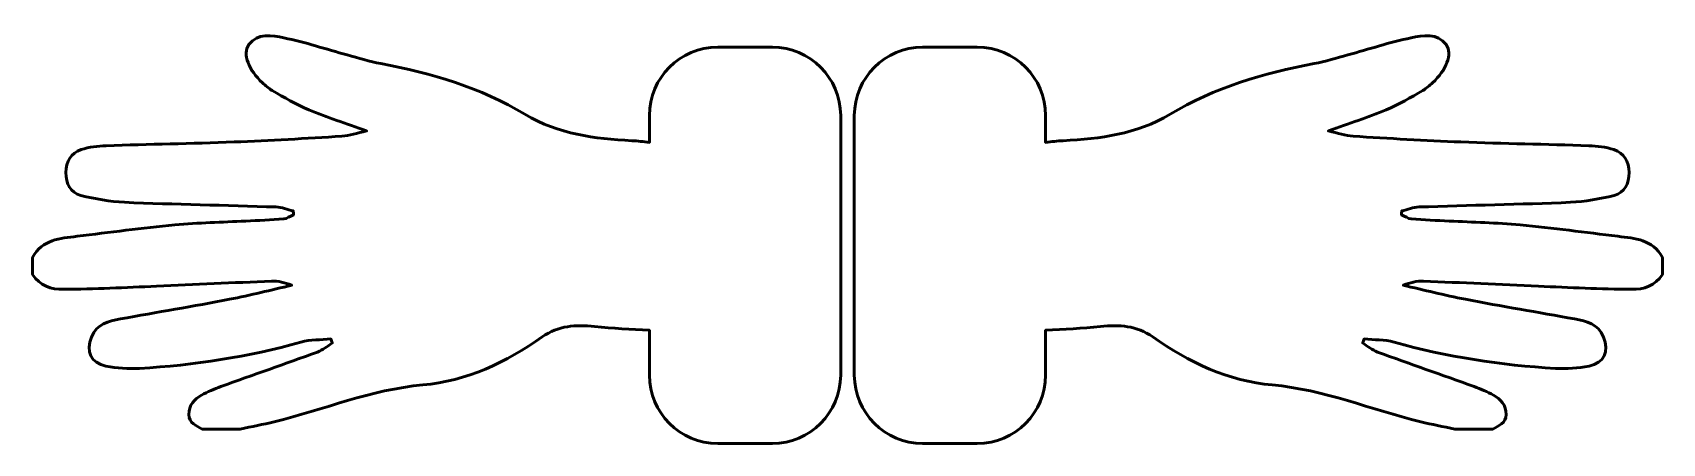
# Model space of a CAD drawing. Header units: centimetres. Extents: x -16 to -4, y -11.5 to -8.5.
import ezdxf

# ---------------------------------------------------------------- set-up
doc = ezdxf.new("R2010")
doc.units = ezdxf.units.CM
doc.header["$MEASUREMENT"] = 0
doc.layers.add('Layer 1', color=7, linetype='Continuous')

msp = doc.modelspace()

# ---------------------------------------------------------------- linework, layer by layer
at = {"layer": 'Layer 1', "lineweight": 53}
for points in [[(-11.45, -10.99224), (-11.45, -10.99224), (-11.45, -10.66365), (-11.45, -10.66365), (-11.45, -10.66365), (-11.5839, -10.65714), (-11.71778, -10.65054), (-11.85088, -10.6365), (-11.85088, -10.6365), (-11.98968, -10.62184), (-12.11517, -10.62936), (-12.23357, -10.71297), (-12.23357, -10.71297), (-12.49692, -10.89896), (-12.78843, -11.03649), (-13.10815, -11.06432), (-13.10815, -11.06432), (-13.48741, -11.09734), (-13.83185, -11.24628), (-14.19414, -11.33353), (-14.19414, -11.33353), (-14.27656, -11.35338), (-14.35987, -11.36945), (-14.44279, -11.38725), (-14.44279, -11.38725), (-14.44279, -11.38725), (-14.72199, -11.38725), (-14.72199, -11.38725), (-14.72199, -11.38725), (-14.76592, -11.36208), (-14.81795, -11.34537), (-14.81909, -11.28007), (-14.81909, -11.28007), (-14.8203, -11.211), (-14.77963, -11.16951), (-14.7261, -11.13943), (-14.7261, -11.13943), (-14.6814, -11.11429), (-14.63379, -11.09313), (-14.58548, -11.07574), (-14.58548, -11.07574), (-14.35021, -10.99112), (-14.11383, -10.90963), (-13.87899, -10.82385), (-13.87899, -10.82385), (-13.83954, -10.80945), (-13.8057, -10.77958), (-13.76927, -10.75685), (-13.76927, -10.75685), (-13.7731, -10.74716), (-13.77691, -10.73745), (-13.78073, -10.72776), (-13.78073, -10.72776), (-13.85386, -10.73491), (-13.93003, -10.73137), (-13.99964, -10.75101), (-13.99964, -10.75101), (-14.38628, -10.86018), (-14.78069, -10.91963), (-15.18069, -10.9433), (-15.18069, -10.9433), (-15.26216, -10.94811), (-15.34646, -10.94221), (-15.42644, -10.92612), (-15.42644, -10.92612), (-15.53639, -10.90402), (-15.57381, -10.81842), (-15.53217, -10.71352), (-15.53217, -10.71352), (-15.49385, -10.61701), (-15.40746, -10.5972), (-15.32007, -10.58127), (-15.32007, -10.58127), (-15.05388, -10.53281), (-14.78694, -10.48831), (-14.52125, -10.43728), (-14.52125, -10.43728), (-14.36852, -10.40796), (-14.21769, -10.36896), (-14.06598, -10.33431), (-14.06598, -10.33431), (-14.11701, -10.31496), (-14.1658, -10.30282), (-14.21409, -10.30465), (-14.21409, -10.30465), (-14.49489, -10.31527), (-14.77554, -10.33002), (-15.05631, -10.34168), (-15.05631, -10.34168), (-15.28306, -10.35111), (-15.50985, -10.36176), (-15.73674, -10.36439), (-15.73674, -10.36439), (-15.82529, -10.36542), (-15.9108, -10.33943), (-15.96285, -10.25494), (-15.96285, -10.25494), (-15.96285, -10.25494), (-15.96285, -10.13084), (-15.96285, -10.13084), (-15.96285, -10.13084), (-15.89244, -9.99885), (-15.76278, -9.99141), (-15.63707, -9.97628), (-15.63707, -9.97628), (-15.39882, -9.94759), (-15.16087, -9.91517), (-14.92201, -9.89259), (-14.92201, -9.89259), (-14.74992, -9.87631), (-14.57657, -9.87347), (-14.40376, -9.8646), (-14.40376, -9.8646), (-14.31087, -9.85985), (-14.21784, -9.8569), (-14.12521, -9.84907), (-14.12521, -9.84907), (-14.101, -9.84703), (-14.0781, -9.82983), (-14.0546, -9.81959), (-14.0546, -9.81959), (-14.0548, -9.80993), (-14.05505, -9.80029), (-14.05528, -9.79068), (-14.05528, -9.79068), (-14.09759, -9.78057), (-14.13963, -9.76308), (-14.18223, -9.76161), (-14.18223, -9.76161), (-14.5515, -9.74919), (-14.92101, -9.74265), (-15.29011, -9.72735), (-15.29011, -9.72735), (-15.39706, -9.72291), (-15.50478, -9.70267), (-15.60892, -9.67679), (-15.60892, -9.67679), (-15.68766, -9.65725), (-15.72009, -9.59172), (-15.71925, -9.50979), (-15.71925, -9.50979), (-15.7184, -9.42807), (-15.68322, -9.36686), (-15.60698, -9.342), (-15.60698, -9.342), (-15.54912, -9.32309), (-15.48589, -9.315), (-15.42469, -9.3129), (-15.42469, -9.3129), (-15.11253, -9.30223), (-14.80014, -9.29784), (-14.48803, -9.28593), (-14.48803, -9.28593), (-14.22496, -9.27591), (-13.96207, -9.26012), (-13.69933, -9.24327), (-13.69933, -9.24327), (-13.64399, -9.23973), (-13.58961, -9.22046), (-13.51887, -9.20493), (-13.51887, -9.20493), (-13.67108, -9.14984), (-13.80885, -9.10548), (-13.94199, -9.04995), (-13.94199, -9.04995), (-14.03433, -9.0114), (-14.12092, -8.95866), (-14.20869, -8.90975), (-14.20869, -8.90975), (-14.23539, -8.89489), (-14.25849, -8.8729), (-14.28139, -8.85213), (-14.28139, -8.85213), (-14.37879, -8.76372), (-14.42994, -8.64065), (-14.38091, -8.57352), (-14.38091, -8.57352), (-14.31635, -8.48513), (-14.21062, -8.50544), (-14.12365, -8.52346), (-14.12365, -8.52346), (-13.96749, -8.55579), (-13.81521, -8.6067), (-13.66105, -8.64886), (-13.66105, -8.64886), (-13.57914, -8.67126), (-13.49762, -8.69653), (-13.41432, -8.71204), (-13.41432, -8.71204), (-13.04367, -8.7811), (-12.6821, -8.88906), (-12.36076, -9.08232), (-12.36076, -9.08232), (-12.11208, -9.23187), (-11.85189, -9.26107), (-11.57847, -9.2765), (-11.57847, -9.2765), (-11.53562, -9.27891), (-11.49273, -9.28335), (-11.45, -9.2894), (-11.45, -9.2894), (-11.45, -9.2894), (-11.45, -9.09224), (-11.45, -9.09224), (-11.45, -9.09224), (-11.45, -8.8161), (-11.22614, -8.59224), (-10.95, -8.59224), (-10.95, -8.59224), (-10.95, -8.59224), (-10.55, -8.59224), (-10.55, -8.59224), (-10.55, -8.59224), (-10.27386, -8.59224), (-10.05, -8.8161), (-10.05, -9.09224), (-10.05, -9.09224), (-10.05, -9.09224), (-10.05, -10.99224), (-10.05, -10.99224), (-10.05, -10.99224), (-10.05, -11.26838), (-10.27386, -11.49224), (-10.55, -11.49224), (-10.55, -11.49224), (-10.55, -11.49224), (-10.95, -11.49224), (-10.95, -11.49224), (-10.95, -11.49224), (-11.22614, -11.49224), (-11.45, -11.26838), (-11.45, -10.99224)], [(-8.55, -10.99224), (-8.55, -10.99224), (-8.55, -10.66365), (-8.55, -10.66365), (-8.55, -10.66365), (-8.4161, -10.65714), (-8.28222, -10.65054), (-8.14912, -10.6365), (-8.14912, -10.6365), (-8.01032, -10.62184), (-7.88483, -10.62936), (-7.76643, -10.71297), (-7.76643, -10.71297), (-7.50308, -10.89896), (-7.21157, -11.03649), (-6.89185, -11.06432), (-6.89185, -11.06432), (-6.51259, -11.09734), (-6.16815, -11.24628), (-5.80586, -11.33353), (-5.80586, -11.33353), (-5.72344, -11.35338), (-5.64013, -11.36945), (-5.55721, -11.38725), (-5.55721, -11.38725), (-5.55721, -11.38725), (-5.27801, -11.38725), (-5.27801, -11.38725), (-5.27801, -11.38725), (-5.23408, -11.36208), (-5.18205, -11.34537), (-5.18091, -11.28007), (-5.18091, -11.28007), (-5.1797, -11.211), (-5.22037, -11.16951), (-5.2739, -11.13943), (-5.2739, -11.13943), (-5.3186, -11.11429), (-5.36621, -11.09313), (-5.41452, -11.07574), (-5.41452, -11.07574), (-5.64979, -10.99112), (-5.88617, -10.90963), (-6.12101, -10.82385), (-6.12101, -10.82385), (-6.16046, -10.80945), (-6.1943, -10.77958), (-6.23073, -10.75685), (-6.23073, -10.75685), (-6.2269, -10.74716), (-6.22309, -10.73745), (-6.21927, -10.72776), (-6.21927, -10.72776), (-6.14614, -10.73491), (-6.06997, -10.73137), (-6.00036, -10.75101), (-6.00036, -10.75101), (-5.61372, -10.86018), (-5.21931, -10.91963), (-4.81931, -10.9433), (-4.81931, -10.9433), (-4.73784, -10.94811), (-4.65354, -10.94221), (-4.57356, -10.92612), (-4.57356, -10.92612), (-4.46361, -10.90402), (-4.42619, -10.81842), (-4.46783, -10.71352), (-4.46783, -10.71352), (-4.50615, -10.61701), (-4.59254, -10.5972), (-4.67993, -10.58127), (-4.67993, -10.58127), (-4.94612, -10.53281), (-5.21306, -10.48831), (-5.47875, -10.43728), (-5.47875, -10.43728), (-5.63148, -10.40796), (-5.78231, -10.36896), (-5.93402, -10.33431), (-5.93402, -10.33431), (-5.88299, -10.31496), (-5.8342, -10.30282), (-5.78591, -10.30465), (-5.78591, -10.30465), (-5.50511, -10.31527), (-5.22446, -10.33002), (-4.94369, -10.34168), (-4.94369, -10.34168), (-4.71694, -10.35111), (-4.49015, -10.36176), (-4.26326, -10.36439), (-4.26326, -10.36439), (-4.17471, -10.36542), (-4.0892, -10.33943), (-4.03715, -10.25494), (-4.03715, -10.25494), (-4.03715, -10.25494), (-4.03715, -10.13084), (-4.03715, -10.13084), (-4.03715, -10.13084), (-4.10756, -9.99885), (-4.23722, -9.99141), (-4.36293, -9.97628), (-4.36293, -9.97628), (-4.60118, -9.94759), (-4.83913, -9.91517), (-5.07799, -9.89259), (-5.07799, -9.89259), (-5.25008, -9.87631), (-5.42343, -9.87347), (-5.59624, -9.8646), (-5.59624, -9.8646), (-5.68913, -9.85985), (-5.78216, -9.8569), (-5.87479, -9.84907), (-5.87479, -9.84907), (-5.899, -9.84703), (-5.9219, -9.82983), (-5.9454, -9.81959), (-5.9454, -9.81959), (-5.9452, -9.80993), (-5.94495, -9.80029), (-5.94472, -9.79068), (-5.94472, -9.79068), (-5.90241, -9.78057), (-5.86037, -9.76308), (-5.81777, -9.76161), (-5.81777, -9.76161), (-5.4485, -9.74919), (-5.07899, -9.74265), (-4.70989, -9.72735), (-4.70989, -9.72735), (-4.60294, -9.72291), (-4.49522, -9.70267), (-4.39108, -9.67679), (-4.39108, -9.67679), (-4.31234, -9.65725), (-4.27991, -9.59172), (-4.28075, -9.50979), (-4.28075, -9.50979), (-4.2816, -9.42807), (-4.31678, -9.36686), (-4.39302, -9.342), (-4.39302, -9.342), (-4.45088, -9.32309), (-4.51411, -9.315), (-4.57531, -9.3129), (-4.57531, -9.3129), (-4.88747, -9.30223), (-5.19986, -9.29784), (-5.51197, -9.28593), (-5.51197, -9.28593), (-5.77504, -9.27591), (-6.03793, -9.26012), (-6.30067, -9.24327), (-6.30067, -9.24327), (-6.35601, -9.23973), (-6.41039, -9.22046), (-6.48113, -9.20493), (-6.48113, -9.20493), (-6.32892, -9.14984), (-6.19115, -9.10548), (-6.05801, -9.04995), (-6.05801, -9.04995), (-5.96567, -9.0114), (-5.87908, -8.95866), (-5.79131, -8.90975), (-5.79131, -8.90975), (-5.76461, -8.89489), (-5.74151, -8.8729), (-5.71861, -8.85213), (-5.71861, -8.85213), (-5.62121, -8.76372), (-5.57006, -8.64065), (-5.61909, -8.57352), (-5.61909, -8.57352), (-5.68365, -8.48513), (-5.78938, -8.50544), (-5.87635, -8.52346), (-5.87635, -8.52346), (-6.03251, -8.55579), (-6.18479, -8.6067), (-6.33895, -8.64886), (-6.33895, -8.64886), (-6.42086, -8.67126), (-6.50238, -8.69653), (-6.58568, -8.71204), (-6.58568, -8.71204), (-6.95633, -8.7811), (-7.3179, -8.88906), (-7.63924, -9.08232), (-7.63924, -9.08232), (-7.88792, -9.23187), (-8.14811, -9.26107), (-8.42153, -9.2765), (-8.42153, -9.2765), (-8.46438, -9.27891), (-8.50727, -9.28335), (-8.55, -9.2894), (-8.55, -9.2894), (-8.55, -9.2894), (-8.55, -9.09224), (-8.55, -9.09224), (-8.55, -9.09224), (-8.55, -8.8161), (-8.77386, -8.59224), (-9.05, -8.59224), (-9.05, -8.59224), (-9.05, -8.59224), (-9.45, -8.59224), (-9.45, -8.59224), (-9.45, -8.59224), (-9.72614, -8.59224), (-9.95, -8.8161), (-9.95, -9.09224), (-9.95, -9.09224), (-9.95, -9.09224), (-9.95, -10.99224), (-9.95, -10.99224), (-9.95, -10.99224), (-9.95, -11.26838), (-9.72614, -11.49224), (-9.45, -11.49224), (-9.45, -11.49224), (-9.45, -11.49224), (-9.05, -11.49224), (-9.05, -11.49224), (-9.05, -11.49224), (-8.77386, -11.49224), (-8.55, -11.26838), (-8.55, -10.99224)]]:
    msp.add_open_spline(points, degree=3, knots=[0, 0, 0, 0, 0.01694915, 0.01694915, 0.01694915, 0.01694915, 0.03389831, 0.03389831, 0.03389831, 0.03389831, 0.05084746, 0.05084746, 0.05084746, 0.05084746, 0.06779661, 0.06779661, 0.06779661, 0.06779661, 0.08474576, 0.08474576, 0.08474576, 0.08474576, 0.10169492, 0.10169492, 0.10169492, 0.10169492, 0.11864407, 0.11864407, 0.11864407, 0.11864407, 0.13559322, 0.13559322, 0.13559322, 0.13559322, 0.15254237, 0.15254237, 0.15254237, 0.15254237, 0.16949153, 0.16949153, 0.16949153, 0.16949153, 0.18644068, 0.18644068, 0.18644068, 0.18644068, 0.20338983, 0.20338983, 0.20338983, 0.20338983, 0.22033898, 0.22033898, 0.22033898, 0.22033898, 0.23728814, 0.23728814, 0.23728814, 0.23728814, 0.25423729, 0.25423729, 0.25423729, 0.25423729, 0.27118644, 0.27118644, 0.27118644, 0.27118644, 0.28813559, 0.28813559, 0.28813559, 0.28813559, 0.30508475, 0.30508475, 0.30508475, 0.30508475, 0.3220339, 0.3220339, 0.3220339, 0.3220339, 0.33898305, 0.33898305, 0.33898305, 0.33898305, 0.3559322, 0.3559322, 0.3559322, 0.3559322, 0.37288136, 0.37288136, 0.37288136, 0.37288136, 0.38983051, 0.38983051, 0.38983051, 0.38983051, 0.40677966, 0.40677966, 0.40677966, 0.40677966, 0.42372881, 0.42372881, 0.42372881, 0.42372881, 0.44067797, 0.44067797, 0.44067797, 0.44067797, 0.45762712, 0.45762712, 0.45762712, 0.45762712, 0.47457627, 0.47457627, 0.47457627, 0.47457627, 0.49152542, 0.49152542, 0.49152542, 0.49152542, 0.50847458, 0.50847458, 0.50847458, 0.50847458, 0.52542373, 0.52542373, 0.52542373, 0.52542373, 0.54237288, 0.54237288, 0.54237288, 0.54237288, 0.55932203, 0.55932203, 0.55932203, 0.55932203, 0.57627119, 0.57627119, 0.57627119, 0.57627119, 0.59322034, 0.59322034, 0.59322034, 0.59322034, 0.61016949, 0.61016949, 0.61016949, 0.61016949, 0.62711864, 0.62711864, 0.62711864, 0.62711864, 0.6440678, 0.6440678, 0.6440678, 0.6440678, 0.66101695, 0.66101695, 0.66101695, 0.66101695, 0.6779661, 0.6779661, 0.6779661, 0.6779661, 0.69491525, 0.69491525, 0.69491525, 0.69491525, 0.71186441, 0.71186441, 0.71186441, 0.71186441, 0.72881356, 0.72881356, 0.72881356, 0.72881356, 0.74576271, 0.74576271, 0.74576271, 0.74576271, 0.76271186, 0.76271186, 0.76271186, 0.76271186, 0.77966102, 0.77966102, 0.77966102, 0.77966102, 0.79661017, 0.79661017, 0.79661017, 0.79661017, 0.81355932, 0.81355932, 0.81355932, 0.81355932, 0.83050847, 0.83050847, 0.83050847, 0.83050847, 0.84745763, 0.84745763, 0.84745763, 0.84745763, 0.86440678, 0.86440678, 0.86440678, 0.86440678, 0.88135593, 0.88135593, 0.88135593, 0.88135593, 0.89830508, 0.89830508, 0.89830508, 0.89830508, 0.91525424, 0.91525424, 0.91525424, 0.91525424, 0.93220339, 0.93220339, 0.93220339, 0.93220339, 0.94915254, 0.94915254, 0.94915254, 0.94915254, 0.96610169, 0.96610169, 0.96610169, 0.96610169, 1, 1, 1, 1], dxfattribs=at)

doc.saveas('drawing.dxf')
